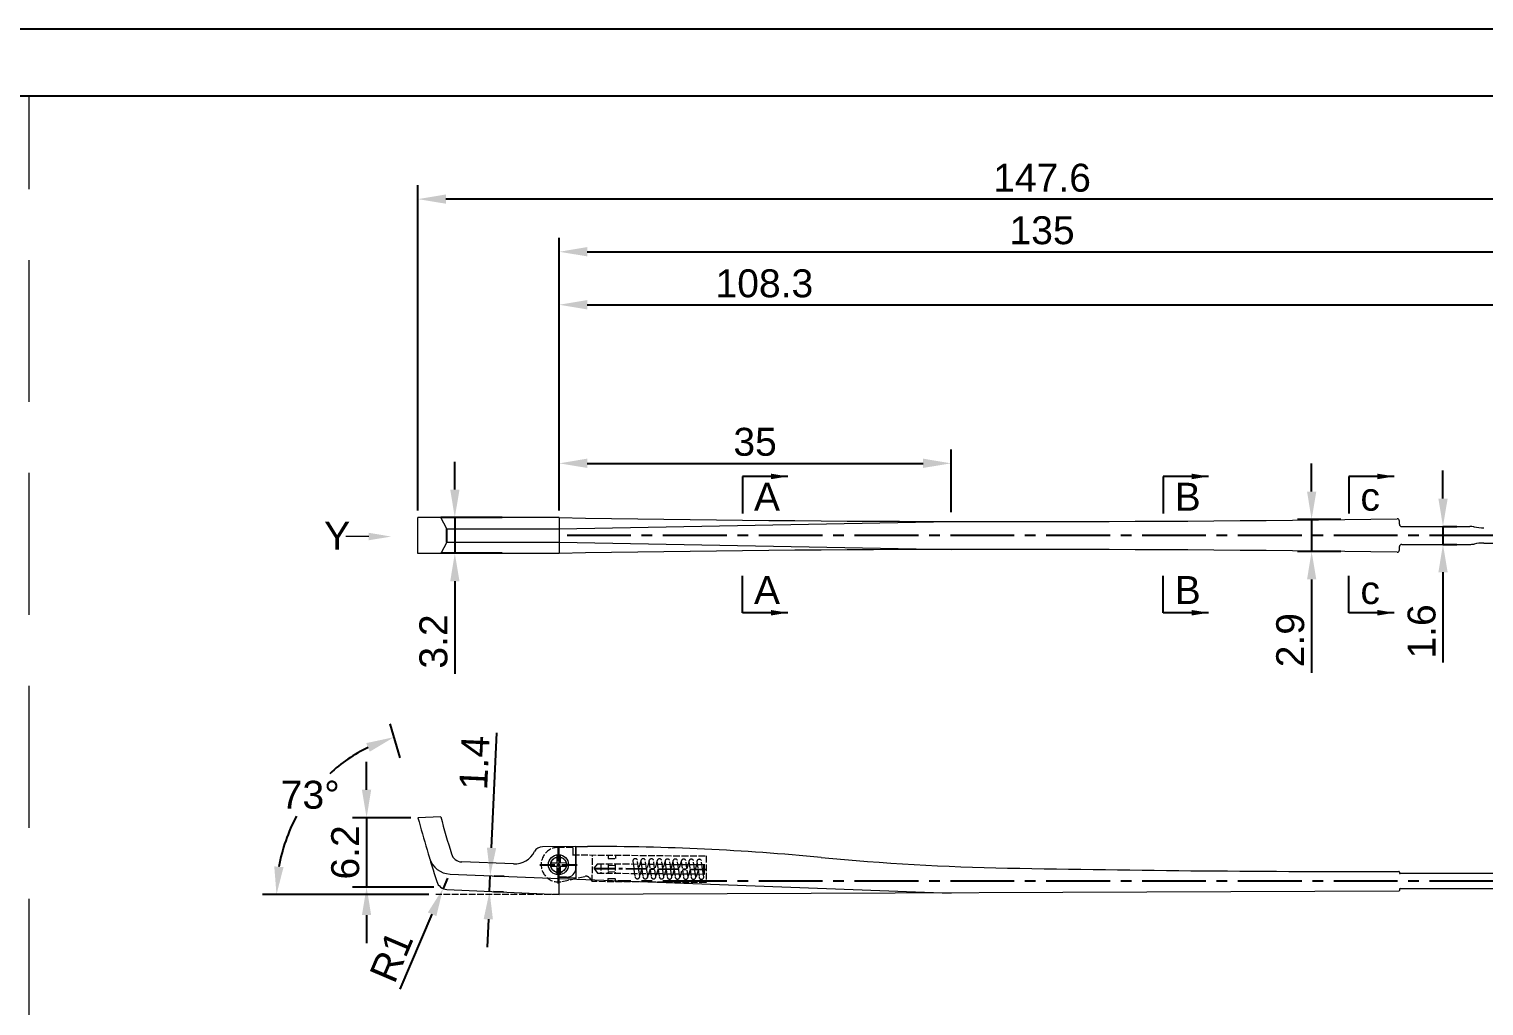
# Model space of a CAD drawing. Header units: millimetres. Extents: x 1336 to 2438, y 1230 to 1601.
# Drawn here: x 2230.4 to 2360.6, y 1513.2 to 1600.6 of the extents above; entities that cross this region are included whole.
import ezdxf

# ---------------------------------------------------------------- set-up
doc = ezdxf.new("R2010")
doc.units = ezdxf.units.MM
for name, pattern in [('ACAD_ISO02W100', [15, 12, -3]), ('CENTER2', [28.575, 19.05, -3.175, 3.175, -3.175]), ('HIDDEN', [9.525, 6.35, -3.175])]:
    doc.linetypes.add(name, pattern=pattern)
doc.layers.add('Center Line', color=2, linetype='CENTER2')
doc.layers.add('Dimension', color=3, linetype='Continuous')
doc.layers.add('标注', color=4, linetype='Continuous', lineweight=5)
doc.styles.get("Standard").update_dxf_attribs({"font": 'arial.ttf'})
doc.styles.add('样式 1', font='romant.shx')
doc.dimstyles.new('ISO-25', dxfattribs={"dimtxt": 2.5, "dimasz": 2.5, "dimexe": 1.25, "dimexo": 0.625, "dimtad": 1, "dimtxsty": 'Standard', "dimcen": 2.5, "dimadec": 0, "dimazin": 0, "dimtfac": 1, "dimtmove": 0, "dimatfit": 3, "dimfxl": 1, "dimarcsym": 0})
doc.dimstyles.new('ISO-25$0', dxfattribs={"dimtxt": 2.5, "dimasz": 2.5, "dimexe": 0.5, "dimexo": 1, "dimgap": 1, "dimtad": 0, "dimtih": 1, "dimtoh": 1, "dimdec": 1, "dimzin": 10, "dimdsep": 46, "dimlunit": 6, "dimtxsty": '样式 1', "dimcen": 0, "dimclrd": 256, "dimclre": 256, "dimclrt": 7, "dimazin": 0, "dimtfac": 1, "dimtdec": 1, "dimtofl": 0, "dimtmove": 0, "dimatfit": 0, "dimfxl": 1, "dimtolj": 1, "dimtzin": 10, "dimarcsym": 0})
doc.dimstyles.new('ISO-25$2', dxfattribs={"dimscale": 0, "dimtxt": 1.8, "dimasz": 1.5, "dimexe": 1, "dimexo": 1, "dimgap": 1, "dimtad": 0, "dimtih": 1, "dimtoh": 1, "dimrnd": 0.0005, "dimzin": 1, "dimdsep": 46, "dimtxsty": 'Standard', "dimcen": 0, "dimclrd": 256, "dimclre": 256, "dimclrt": 256, "dimadec": 0, "dimazin": 0, "dimtfac": 1, "dimtofl": 0, "dimtmove": 0, "dimatfit": 3, "dimfxl": 1, "dimtolj": 1, "dimtzin": 0, "dimlwe": 9, "dimarcsym": 0})
doc.dimstyles.new('副本 ISO-25', dxfattribs={"dimtxt": 1.5, "dimasz": 1.5, "dimexe": 0.4, "dimexo": 0, "dimgap": 0.4, "dimtad": 1, "dimdsep": 46, "dimtxsty": 'Standard', "dimcen": 2, "dimadec": 0, "dimazin": 0, "dimtfac": 1, "dimtmove": 0, "dimatfit": 3, "dimfxl": 1, "dimarcsym": 0})

# ---------------------------------------------------------------- blocks, each defined once
blk = doc.blocks.new('*D152')
at = {"layer": 'Defpoints', "color": 0, "transparency": 16777216}
for p in [(2271.39, 1524.89), (2271.33, 1523.49), (2271.61, 1523.47)]:
    blk.add_point(p, dxfattribs=at)
at = {"layer": 'Dimension', "color": 0, "lineweight": -2, "transparency": 16777216}
for p, q in [((2271.79, 1527.37), (2272.26, 1537.66)), ((2271.61, 1523.47), (2271.67, 1524.88)), ((2272.02, 1524.86), (2272.92, 1524.82)), ((2271.95, 1523.46), (2272.86, 1523.42)), ((2271.5, 1520.98), (2271.38, 1518.48))]:
    blk.add_line(p, q, dxfattribs=at)
at = {"layer": 'Dimension', "color": 0, "transparency": 16777216}
for points in [[(2271.37, 1527.39), (2272.2, 1527.35), (2271.67, 1524.88)], [(2271.08, 1520.99), (2271.91, 1520.96), (2271.61, 1523.47)]]:
    blk.add_solid(points, dxfattribs=at)
at = {"layer": 'Dimension', "color": 0, "transparency": 16777216, "insert": (2270.25, 1534.98), "char_height": 2.5, "attachment_point": 5, "rotation": 87.3875}
blk.add_mtext('1.4', dxfattribs=at)
blk = doc.blocks.new('*D153')
at = {"layer": 'Defpoints', "color": 0, "transparency": 16777216}
for p in [(2273.37, 1556.92), (2268.5, 1553.72), (2273.37, 1553.72)]:
    blk.add_point(p, dxfattribs=at)
at = {"layer": 'Dimension', "color": 0, "lineweight": -2, "transparency": 16777216}
for p, q in [((2268.5, 1559.42), (2268.5, 1561.92)), ((2272.75, 1556.92), (2267.25, 1556.92)), ((2268.5, 1556.92), (2268.5, 1553.72)), ((2272.75, 1553.72), (2267.25, 1553.72)), ((2268.5, 1551.22), (2268.5, 1542.94))]:
    blk.add_line(p, q, dxfattribs=at)
at = {"layer": 'Dimension', "color": 0, "transparency": 16777216}
for points in [[(2268.09, 1559.42), (2268.92, 1559.42), (2268.5, 1556.92)], [(2268.09, 1551.22), (2268.92, 1551.22), (2268.5, 1553.72)]]:
    blk.add_solid(points, dxfattribs=at)
at = {"layer": 'Dimension', "color": 0, "transparency": 16777216, "insert": (2266.6, 1545.83), "char_height": 2.5, "attachment_point": 5, "rotation": 90}
blk.add_mtext('3.2', dxfattribs=at)
blk = doc.blocks.new('nkjhnki')
at = {"layer": '标注', "color": 0, "lineweight": 13, "ltscale": 5}
blk.add_line((1562.03, 53.79), (1559.98, 53.79), dxfattribs=at)
blk.add_solid([(1562.03, 54.13), (1564.03, 53.79), (1562.03, 53.46)], dxfattribs=at)
blk = doc.blocks.new('*D208')
at = {"layer": 'Defpoints', "color": 0, "transparency": 16777216}
for p in [(2412.84, 1580.7), (2277.84, 1556.92), (2412.84, 1555.32)]:
    blk.add_point(p, dxfattribs=at)
at = {"layer": 'Dimension', "color": 0, "lineweight": -2, "transparency": 16777216}
for p, q in [((2277.84, 1557.54), (2277.84, 1581.95)), ((2412.84, 1555.94), (2412.84, 1581.95)), ((2280.34, 1580.7), (2410.34, 1580.7))]:
    blk.add_line(p, q, dxfattribs=at)
at = {"layer": 'Dimension', "color": 0, "transparency": 16777216}
for points in [[(2280.34, 1581.12), (2280.34, 1580.29), (2277.84, 1580.7)], [(2410.34, 1581.12), (2410.34, 1580.29), (2412.84, 1580.7)]]:
    blk.add_solid(points, dxfattribs=at)
at = {"layer": 'Dimension', "color": 0, "transparency": 16777216, "insert": (2321.03, 1582.61), "char_height": 2.5, "attachment_point": 5}
blk.add_mtext('135', dxfattribs=at)
blk = doc.blocks.new('*D209')
at = {"layer": 'Defpoints', "color": 0, "transparency": 16777216}
for p in [(2265.2, 1585.41), (2265.2, 1556.92), (2412.84, 1555.32)]:
    blk.add_point(p, dxfattribs=at)
at = {"layer": 'Dimension', "color": 0, "lineweight": -2, "transparency": 16777216}
for p, q in [((2265.2, 1557.54), (2265.2, 1586.66)), ((2412.84, 1555.94), (2412.84, 1586.66)), ((2410.34, 1585.41), (2267.7, 1585.41))]:
    blk.add_line(p, q, dxfattribs=at)
at = {"layer": 'Dimension', "color": 0, "transparency": 16777216}
for points in [[(2267.7, 1585.83), (2267.7, 1585), (2265.2, 1585.41)], [(2410.34, 1585.83), (2410.34, 1585), (2412.84, 1585.41)]]:
    blk.add_solid(points, dxfattribs=at)
at = {"layer": 'Dimension', "color": 0, "transparency": 16777216, "insert": (2321.03, 1587.31), "char_height": 2.5, "attachment_point": 5}
blk.add_mtext('147.6', dxfattribs=at)
blk = doc.blocks.new('*D210')
at = {"layer": 'Defpoints', "color": 0, "transparency": 16777216}
for p in [(2312.89, 1561.77), (2277.84, 1556.92), (2312.89, 1556.78)]:
    blk.add_point(p, dxfattribs=at)
at = {"layer": 'Dimension', "color": 0, "lineweight": -2, "transparency": 16777216}
for p, q in [((2277.84, 1557.54), (2277.84, 1563.02)), ((2312.89, 1557.4), (2312.89, 1563.02)), ((2280.34, 1561.77), (2310.39, 1561.77))]:
    blk.add_line(p, q, dxfattribs=at)
at = {"layer": 'Dimension', "color": 0, "transparency": 16777216}
for points in [[(2280.34, 1562.19), (2280.34, 1561.36), (2277.84, 1561.77)], [(2310.39, 1562.19), (2310.39, 1561.36), (2312.89, 1561.77)]]:
    blk.add_solid(points, dxfattribs=at)
at = {"layer": 'Dimension', "color": 0, "transparency": 16777216, "insert": (2295.36, 1563.68), "char_height": 2.5, "attachment_point": 5}
blk.add_mtext('35', dxfattribs=at)
blk = doc.blocks.new('*D211')
at = {"layer": 'Defpoints', "color": 0, "transparency": 16777216}
for p in [(2356.25, 1556.12), (2356.25, 1554.52), (2356.89, 1554.52)]:
    blk.add_point(p, dxfattribs=at)
at = {"layer": 'Dimension', "color": 0, "lineweight": -2, "transparency": 16777216}
for p, q in [((2356.89, 1558.62), (2356.89, 1561.12)), ((2356.87, 1556.12), (2358.14, 1556.12)), ((2356.89, 1556.12), (2356.89, 1554.52)), ((2356.87, 1554.52), (2358.14, 1554.52)), ((2356.89, 1552.02), (2356.89, 1543.95))]:
    blk.add_line(p, q, dxfattribs=at)
at = {"layer": 'Dimension', "color": 0, "transparency": 16777216}
for points in [[(2356.48, 1558.62), (2357.31, 1558.62), (2356.89, 1556.12)], [(2356.48, 1552.02), (2357.31, 1552.02), (2356.89, 1554.52)]]:
    blk.add_solid(points, dxfattribs=at)
at = {"layer": 'Dimension', "color": 0, "transparency": 16777216, "insert": (2354.99, 1546.73), "char_height": 2.5, "attachment_point": 5, "rotation": 90}
blk.add_mtext('1.6', dxfattribs=at)
blk = doc.blocks.new('*D157')
at = {"layer": 'Defpoints', "color": 0, "transparency": 16777216}
for p in [(2386.09, 1575.96), (2277.84, 1556.92), (2386.09, 1555.99)]:
    blk.add_point(p, dxfattribs=at)
at = {"layer": 'Dimension', "color": 0, "lineweight": -2, "transparency": 16777216}
for p, q in [((2277.84, 1557.54), (2277.84, 1577.21)), ((2386.09, 1556.62), (2386.09, 1577.21)), ((2280.34, 1575.96), (2383.59, 1575.96))]:
    blk.add_line(p, q, dxfattribs=at)
at = {"layer": 'Dimension', "color": 0, "transparency": 16777216}
for points in [[(2280.34, 1576.38), (2280.34, 1575.54), (2277.84, 1575.96)], [(2383.59, 1576.38), (2383.59, 1575.54), (2386.09, 1575.96)]]:
    blk.add_solid(points, dxfattribs=at)
at = {"layer": 'Dimension', "color": 0, "transparency": 16777216, "insert": (2296.19, 1577.86), "char_height": 2.5, "attachment_point": 5}
blk.add_mtext('108.3', dxfattribs=at)
blk = doc.blocks.new('*D221')
at = {"layer": 'Defpoints', "color": 0, "transparency": 16777216}
for p in [(2265.2, 1530.06), (2260.61, 1523.85), (2267.23, 1523.85)]:
    blk.add_point(p, dxfattribs=at)
at = {"layer": 'Dimension', "color": 0, "lineweight": -2, "transparency": 16777216}
for p, q in [((2260.61, 1532.56), (2260.61, 1535.06)), ((2264.58, 1530.06), (2259.36, 1530.06)), ((2260.61, 1530.06), (2260.61, 1523.85)), ((2266.61, 1523.85), (2259.36, 1523.85)), ((2260.61, 1521.35), (2260.61, 1518.85))]:
    blk.add_line(p, q, dxfattribs=at)
at = {"layer": 'Dimension', "color": 0, "transparency": 16777216}
for points in [[(2260.19, 1532.56), (2261.02, 1532.56), (2260.61, 1530.06)], [(2260.19, 1521.35), (2261.02, 1521.35), (2260.61, 1523.85)]]:
    blk.add_solid(points, dxfattribs=at)
at = {"layer": 'Dimension', "color": 0, "transparency": 16777216, "insert": (2258.71, 1526.96), "char_height": 2.5, "attachment_point": 5, "rotation": 90}
blk.add_mtext('6.2', dxfattribs=at)
blk = doc.blocks.new('*D222')
at = {"layer": 'Defpoints', "color": 0, "transparency": 16777216}
for p in [(2263.79, 1534.83), (2253.88, 1529.28), (2265.2, 1530.06), (2266.8, 1523.19), (2277.84, 1523.19)]:
    blk.add_point(p, dxfattribs=at)
at = {"layer": 'Dimension', "color": 0, "lineweight": -2, "transparency": 16777216}
for p, q in [((2263.61, 1535.43), (2262.71, 1538.47)), ((2266.18, 1523.19), (2251.3, 1523.19))]:
    blk.add_line(p, q, dxfattribs=at)
for start, end in [(116.3091, 132.5996), (151.5028, 170.2375)]:
    blk.add_arc((2267.25, 1523.19), 14.69, start, end, dxfattribs=at)
at = {"layer": 'Dimension', "color": 0, "transparency": 16777216}
for points in [[(2260.58, 1536.74), (2260.89, 1535.97), (2263.06, 1537.27)], [(2253.18, 1525.64), (2252.35, 1525.71), (2252.55, 1523.19)]]:
    blk.add_solid(points, dxfattribs=at)
at = {"layer": 'Dimension', "color": 0, "transparency": 16777216, "insert": (2255.57, 1532.1), "char_height": 2.5, "attachment_point": 5}
blk.add_mtext('73°', dxfattribs=at)
blk = doc.blocks.new('*D159')
at = {"layer": 'Defpoints', "color": 0, "transparency": 16777216}
for p in [(2267.84, 1524.65), (2267.45, 1523.73)]:
    blk.add_point(p, dxfattribs=at)
at = {"layer": 'Dimension', "color": 0, "lineweight": -2, "transparency": 16777216}
for p, q in [((2267.84, 1524.65), (2267.45, 1523.73)), ((2263.61, 1514.71), (2266.47, 1521.43))]:
    blk.add_line(p, q, dxfattribs=at)
at = {"layer": 'Dimension', "color": 0, "transparency": 16777216}
blk.add_solid([(2266.09, 1521.59), (2266.85, 1521.26), (2267.45, 1523.73)], dxfattribs=at)
at = {"layer": 'Dimension', "color": 0, "transparency": 16777216, "insert": (2262.82, 1517.65), "char_height": 2.5, "attachment_point": 5, "rotation": 66.948}
blk.add_mtext('R1', dxfattribs=at)
blk = doc.blocks.new('*D148')
at = {"layer": 'Defpoints', "color": 0, "transparency": 16777216}
for p in [(2348.38, 1556.75), (2345.14, 1553.88), (2348.38, 1553.88)]:
    blk.add_point(p, dxfattribs=at)
at = {"layer": 'Dimension', "color": 0, "lineweight": -2, "transparency": 16777216}
for p, q in [((2345.14, 1559.25), (2345.14, 1561.75)), ((2347.76, 1556.75), (2343.89, 1556.75)), ((2345.14, 1556.75), (2345.14, 1553.88)), ((2347.76, 1553.88), (2343.89, 1553.88)), ((2345.14, 1551.38), (2345.14, 1543.03))]:
    blk.add_line(p, q, dxfattribs=at)
at = {"layer": 'Dimension', "color": 0, "transparency": 16777216}
for points in [[(2344.73, 1559.25), (2345.56, 1559.25), (2345.14, 1556.75)], [(2344.73, 1551.38), (2345.56, 1551.38), (2345.14, 1553.88)]]:
    blk.add_solid(points, dxfattribs=at)
at = {"layer": 'Dimension', "color": 0, "transparency": 16777216, "insert": (2343.24, 1545.95), "char_height": 2.5, "attachment_point": 5, "rotation": 90}
blk.add_mtext('2.9', dxfattribs=at)
blk = doc.blocks.new('*U114')
at = {"color": 0, "linetype": 'CENTER2', "transparency": 16777216}
for p, q in [((0, 0.31), (0, 1.67)), ((-1.67, 0), (-0.31, 0)), ((0.31, 0), (1.67, 0)), ((0, -1.67), (0, -0.31))]:
    blk.add_line(p, q, dxfattribs=at)
at = {"color": 0, "linetype": 'Continuous', "transparency": 16777216}
for p, q in [((-0.16, 0), (0.16, 0)), ((0, -0.16), (0, 0.16))]:
    blk.add_line(p, q, dxfattribs=at)
blk = doc.blocks.new('nhjhhuj')
at = {"color": 4, "linetype": 'ACAD_ISO02W100', "lineweight": 13, "ltscale": 0.05}
for p, q in [((15217, 5957.48), (15215.75, 5957.49)), ((15217, 5957.48), (15216.99, 5956.82)), ((15216.99, 5956.82), (15228.94, 5956.72)), ((15218.74, 5954.43), (15218.77, 5956.81)), ((15220.17, 5956.79), (15220.17, 5956.5)), ((15220.17, 5956.5), (15220.81, 5956.49)), ((15220.81, 5956.79), (15220.81, 5956.49)), ((15223.08, 5956.25), (15222.89, 5955.59)), ((15223.82, 5956.24), (15223.6, 5955.5)), ((15224.53, 5956.24), (15224.33, 5955.55)), ((15225.25, 5956.25), (15225.05, 5955.57)), ((15225.96, 5956.19), (15225.77, 5955.54)), ((15226.7, 5956.22), (15226.5, 5955.54)), ((15227.39, 5956.17), (15227.21, 5955.58)), ((15228.94, 5956.72), (15228.92, 5954.34)), ((15216.03, 5954.42), (15218.11, 5954.9)), ((15223.18, 5955.57), (15222.98, 5954.91)), ((15223.91, 5955.56), (15223.7, 5954.82)), ((15224.63, 5955.56), (15224.43, 5954.88)), ((15225.35, 5955.56), (15225.15, 5954.89)), ((15226.06, 5955.51), (15225.87, 5954.86)), ((15226.74, 5955.36), (15226.55, 5954.7)), ((15227.49, 5955.5), (15227.31, 5954.9)), ((15228.12, 5956.09), (15227.95, 5955.52)), ((15228.21, 5955.41), (15228.05, 5954.84)), ((15218.5, 5954.75), (15218.74, 5954.43)), ((15228.92, 5954.34), (15218.74, 5954.43)), ((15220.15, 5954.7), (15220.15, 5954.41)), ((15220.15, 5954.7), (15220.79, 5954.69)), ((15220.79, 5954.69), (15220.79, 5954.41))]:
    blk.add_line(p, q, dxfattribs=at)
at = {"color": 1, "linetype": 'ACAD_ISO02W100', "lineweight": 13, "ltscale": 0.05}
for p, q in [((15219.21, 5956.03), (15218.89, 5955.62)), ((15218.89, 5955.62), (15219.2, 5955.19)), ((15219.2, 5955.19), (15228.93, 5955.1)), ((15219.21, 5956.03), (15228.94, 5955.94)), ((15219.51, 5956.02), (15219.5, 5955.18)), ((15220.16, 5956.02), (15220.15, 5955.18)), ((15220.16, 5955.89), (15220.8, 5955.88)), ((15220.16, 5955.32), (15220.8, 5955.31)), ((15220.8, 5956.02), (15220.8, 5955.18))]:
    blk.add_line(p, q, dxfattribs=at)
at = {"color": 1, "ltscale": 1000}
blk.add_line((15228.73, 5955.94), (15228.72, 5955.11), dxfattribs=at)
at = {"color": 4, "linetype": 'ACAD_ISO02W100', "lineweight": 13, "ltscale": 0.05}
for points in [[(15222.57, 5954.86, 0.905334), (15222.99, 5954.88, 0.049685), (15222.99, 5954.88), (15222.78, 5956.37, 0.111512), (15222.77, 5956.38, 0.738957), (15222.37, 5956.26)], [(15223.28, 5954.85, 0.905334), (15223.7, 5954.87, 0.049685), (15223.7, 5954.87), (15223.48, 5956.36, 0.111512), (15223.48, 5956.37, 0.738957), (15223.08, 5956.25)], [(15224.02, 5954.85, 0.905334), (15224.43, 5954.86, 0.049685), (15224.43, 5954.87), (15224.22, 5956.35, 0.111512), (15224.22, 5956.36, 0.738957), (15223.81, 5956.24)], [(15224.74, 5954.84, 0.905334), (15225.15, 5954.86, 0.049685), (15225.15, 5954.86), (15224.94, 5956.35, 0.111512), (15224.94, 5956.36, 0.738957), (15224.53, 5956.24)], [(15225.45, 5954.83, 0.905334), (15225.87, 5954.85, 0.049685), (15225.87, 5954.85), (15225.65, 5956.34, 0.111512), (15225.65, 5956.35, 0.738957), (15225.25, 5956.23)], [(15226.16, 5954.83, 0.905334), (15226.57, 5954.84, 0.049685), (15226.57, 5954.85), (15226.36, 5956.34, 0.111512), (15226.36, 5956.34, 0.738957), (15225.95, 5956.22)], [(15226.9, 5954.82, 0.905334), (15227.32, 5954.84, 0.049685), (15227.32, 5954.84), (15227.11, 5956.33, 0.111512), (15227.1, 5956.34, 0.738957), (15226.7, 5956.22)], [(15227.59, 5954.81, 0.905334), (15228, 5954.83, 0.049685), (15228, 5954.83), (15227.79, 5956.32, 0.111512), (15227.79, 5956.33, 0.738957), (15227.38, 5956.21)], [(15228.3, 5954.81, 0.905334), (15228.72, 5954.83, 0.049685), (15228.72, 5954.83), (15228.5, 5956.32, 0.111512), (15228.5, 5956.32, 0.738957), (15228.1, 5956.21)]]:
    blk.add_lwpolyline(points, format="xyb", close=True, dxfattribs=at)
at = {"color": 1, "linetype": 'ACAD_ISO02W100', "lineweight": 13, "ltscale": 0.05}
blk.add_circle((15215.74, 5955.92), 0.701, dxfattribs=at)
at = {"color": 4, "linetype": 'ACAD_ISO02W100', "lineweight": 13, "ltscale": 0.05}
for centre, radius, start, end in [((15215.72, 5955.94), 1.55, 88.7721, 281.6664), ((15218.19, 5954.52), 0.384, 36.5762, 102.9827)]:
    blk.add_arc(centre, radius, start, end, dxfattribs=at)
at = {"layer": 'Center Line', "ltscale": 0.1}
blk.add_line((15218.9, 5955.61), (15228.93, 5955.52), dxfattribs=at)
at = {"color": 2, "linetype": 'CENTER2'}
blk.add_blockref('*U114', (15215.72, 5955.94), dxfattribs=at)

msp = doc.modelspace()

# ---------------------------------------------------------------- linework, layer by layer
msp.add_line((2433.512, 1594.624), (2024.257, 1594.624))
at = {"color": 1, "linetype": 'HIDDEN', "lineweight": 9, "ltscale": 2}
msp.add_line((2230.42, 1338.664), (2230.42, 1594.624), dxfattribs=at)
at = {"lineweight": 13}
for p, q in [((2277.842, 1556.916), (2265.203, 1556.916)), ((2265.203, 1553.716), (2265.203, 1556.916)), ((2267.799, 1555.916), (2267.238, 1556.916)), ((2277.842, 1556.916), (2277.842, 1553.716)), ((2277.842, 1555.916), (2312.885, 1556.567)), ((2352.997, 1556.316), (2352.997, 1556.609)), ((2267.799, 1555.916), (2277.842, 1555.916)), ((2353.197, 1556.116), (2359.3, 1556.116)), ((2267.799, 1554.716), (2267.238, 1553.716)), ((2267.799, 1554.716), (2277.842, 1554.716)), ((2277.842, 1554.716), (2312.956, 1554.065)), ((2352.997, 1554.018), (2352.997, 1554.316)), ((2353.197, 1554.516), (2359.3, 1554.516)), ((2360.551, 1554.641), (2411.638, 1554.641)), ((2277.842, 1553.716), (2265.203, 1553.716)), ((2267.238, 1530.132), (2265.203, 1530.061)), ((2279.336, 1527.493), (2276.34, 1527.47)), ((2277.622, 1526.761), (2277.622, 1526.011)), ((2277.842, 1524.757), (2277.842, 1527.482)), ((2277.922, 1526.761), (2277.922, 1526.011)), ((2279.332, 1525.55), (2279.332, 1527.493)), ((2279.342, 1524.697), (2279.342, 1527.493)), ((2279.342, 1527.493), (2280.38, 1527.493)), ((2277.622, 1526.011), (2277.088, 1526.011)), ((2277.622, 1525.711), (2277.088, 1525.711)), ((2277.622, 1525.711), (2277.622, 1524.961)), ((2278.456, 1526.012), (2277.922, 1526.011)), ((2278.456, 1525.712), (2277.922, 1525.711)), ((2277.922, 1525.711), (2277.922, 1524.961)), ((2352.997, 1525.201), (2352.997, 1525.121)), ((2277.842, 1523.187), (2277.842, 1524.777)), ((2278.5, 1524.751), (2277.842, 1524.777)), ((2277.842, 1524.627), (2312.885, 1523.312)), ((2411.638, 1525.071), (2353.047, 1525.071)), ((2352.947, 1523.5), (2277.842, 1523.187)), ((2352.997, 1523.671), (2352.997, 1523.55)), ((2353.047, 1523.721), (2411.638, 1523.721))]:
    msp.add_line(p, q, dxfattribs=at)
at = {"color": 6}
msp.add_line((2267.799, 1554.716), (2267.799, 1555.916), dxfattribs=at)
at = {"color": 0, "lineweight": 13}
for p, q in [((2273.761, 1525.924), (2269.114, 1526.112)), ((2268.077, 1525.023), (2277.842, 1524.627)), ((2277.842, 1524.757), (2279.342, 1524.697)), ((2267.795, 1523.648), (2277.842, 1523.187))]:
    msp.add_line(p, q, dxfattribs=at)
at = {"color": 251, "linetype": 'ACAD_ISO02W100', "lineweight": 13, "ltscale": 0.05}
msp.add_line((2277.842, 1523.187), (2266.803, 1523.187), dxfattribs=at)
msp.add_lwpolyline([(2437.55, 1303.624), (2437.55, 1600.624), (2017.55, 1600.624), (2017.55, 1303.624)], close=True)
at = {"lineweight": 13}
for radius in [0.9, 0.7]:
    msp.add_circle((2277.772, 1525.861), radius, dxfattribs=at)
for centre, radius, start, end in [((2318.639, 3894.51), 2337.95, 269.000132, 270.837045), ((2352.797, 1556.609), 0.2, 0, 90.83705), ((2353.197, 1556.316), 0.2, 180, 270), ((2359.3, 1554.116), 2, 79.36895, 90), ((2360.653, 1561.329), 5.339, 259.36895, 268.9045), ((2318.47, -765.994), 2320.066, 89.152307, 91.00338), ((2352.797, 1554.018), 0.2, 269.15231, 0), ((2353.197, 1554.316), 0.2, 90, 180), ((2359.3, 1556.516), 2, 270, 280.63105), ((2360.653, 1549.303), 5.339, 91.0955, 100.63105), ((2273.842, 1527.922), 2, 267.67736, 333.43897), ((2276.347, 1526.67), 0.8, 90.43565, 153.43897), ((2280.42, 1306.302), 221.191, 84.59132, 90.0101), ((2322.194, 1747.52), 222, 264.59132, 268.9013), ((2278.532, 1525.55), 0.8, 267.67736, 0), ((2350.454, 3221.032), 1695.783, 268.901297, 270.084228), ((2352.947, 1525.201), 0.05, 360, 90.08423), ((2353.047, 1525.121), 0.05, 180, 270), ((2352.947, 1523.55), 0.05, 270.23835, 360), ((2353.047, 1523.671), 0.05, 90, 180)]:
    msp.add_arc(centre, radius, start, end, dxfattribs=at)
at = {"color": 0, "lineweight": 13}
for centre, radius, start, end in [((2429.285, 1575.306), 170.205, 195.41592, 197.42124), ((2429.285, 1575.306), 168.225, 195.57683, 196.75019), ((2268.158, 1527.022), 2, 196.68164, 267.67736), ((2269.154, 1527.111), 1, 196.75019, 267.67736), ((2267.841, 1524.647), 1, 197.42124, 267.37679)]:
    msp.add_arc(centre, radius, start, end, dxfattribs=at)
at = {"layer": 'Center Line', "ltscale": 0.3}
for p, q in [((2412.838, 1555.316), (2277.842, 1555.316)), ((2412.838, 1524.396), (2283.126, 1524.396))]:
    msp.add_line(p, q, dxfattribs=at)

# ---------------------------------------------------------------- block references
msp.add_blockref('nkjhnki', (698.776, 1501.428))
at = {"color": 1}
msp.add_blockref('nhjhhuj', (-12937.948, -4430.078), dxfattribs=at)

# ---------------------------------------------------------------- texts
at = {"insert": (2256.81, 1556.538), "char_height": 2.5, "attachment_point": 1}
msp.add_mtext_dynamic_manual_height_columns('Y', width=2.42959, gutter_width=12.5, heights=[0], dxfattribs=at)
at = {"layer": '标注', "color": 0, "lineweight": 13, "ltscale": 5, "char_height": 2.5, "width": 1.42448, "attachment_point": 1}
for s, insert in [('A', (2295.26, 1560.033)), ('B', (2332.891, 1560.033)), ('c', (2349.508, 1560.033)), ('A', (2295.26, 1551.684)), ('B', (2332.891, 1551.684)), ('c', (2349.508, 1551.684))]:
    msp.add_mtext(s, dxfattribs=dict(at, insert=insert))

# ---------------------------------------------------------------- dimensions: what is measured, and where the dimension line sits
at = {"layer": 'Dimension'}
for base, p1, p2, picture, middle in [((2265.203, 1585.412), (2412.838, 1555.316), (2265.203, 1556.916), '*D209', (2321.03, 1585.412)), ((2412.838, 1580.704), (2277.842, 1556.916), (2412.838, 1555.316), '*D208', (2321.03, 1580.704)), ((2386.095, 1575.959), (2277.842, 1556.916), (2386.095, 1555.991), '*D157', (2296.194, 1575.959)), ((2312.885, 1561.775), (2277.842, 1556.916), (2312.885, 1556.778), '*D210', (2295.364, 1561.775))]:
    dim = msp.add_linear_dim(base=base, p1=p1, p2=p2, dimstyle='ISO-25$0', override={"dimexe": 1.25, "dimexo": 0.625, "dimgap": 0.625, "dimtad": 1, "dimzin": 8, "dimlunit": 2, "dimpost": '<>', "dimtxsty": 'Standard', "dimcen": 2.5, "dimclrd": 0, "dimclre": 0, "dimclrt": 0, "dimadec": 0, "dimtdec": 2, "dimtofl": 1, "dimatfit": 3, "dimtolj": 0, "dimtzin": 8}, dxfattribs=at)
    dim.commit()
    dim.dimension.update_dxf_attribs({"geometry": picture, "text_midpoint": middle, "dimtype": 160})
for base, p1, p2, picture, middle in [((2268.502, 1553.716), (2273.371, 1556.916), (2273.371, 1553.716), '*D153', (2266.6, 1545.829)), ((2345.145, 1553.879), (2348.382, 1556.749), (2348.382, 1553.879), '*D148', (2343.243, 1545.954)), ((2356.893, 1554.516), (2356.248, 1556.116), (2356.248, 1554.516), '*D211', (2354.991, 1546.734))]:
    dim = msp.add_linear_dim(base=base, p1=p1, p2=p2, angle=90, dimstyle='ISO-25$0', override={"dimexe": 1.25, "dimexo": 0.625, "dimgap": 0.625, "dimtad": 1, "dimtih": 0, "dimtoh": 0, "dimzin": 8, "dimlunit": 2, "dimtxsty": 'Standard', "dimcen": 2.5, "dimclrd": 0, "dimclre": 0, "dimclrt": 0, "dimadec": 0, "dimtp": 0.2, "dimtm": 0.2, "dimtdec": 2, "dimtofl": 1, "dimatfit": 3, "dimtolj": 0, "dimtzin": 8}, dxfattribs=at)
    dim.commit()
    dim.dimension.update_dxf_attribs({"geometry": picture, "text_midpoint": middle})
dim = msp.add_angular_dim_2l(base=(2253.876, 1529.276), line1=((2277.842, 1523.187), (2266.803, 1523.187)), line2=((2265.203, 1530.061), (2263.786, 1534.829)), dimstyle='ISO-25$2', override={"dimscale": 1, "dimtxt": 2.5, "dimasz": 2.5, "dimexe": 1.25, "dimexo": 0.625, "dimgap": 0.625, "dimtad": 1, "dimdec": 1, "dimrnd": 0, "dimzin": 8, "dimpost": '<>', "dimcen": 2.5, "dimclrd": 0, "dimclre": 0, "dimclrt": 0, "dimtofl": 1, "dimtolj": 0, "dimtzin": 8, "dimlwe": 65534}, dxfattribs=at)
dim.commit()
dim.dimension.update_dxf_attribs({"geometry": '*D222', "text_midpoint": (2255.566, 1532.099), "dimtype": 162})
for base, p1, p2, angle, picture, middle, dimtype in [((2271.61, 1523.473), (2271.392, 1524.889), (2271.328, 1523.486), 267.38749, '*D152', (2272.131, 1534.89), 161), ((2260.607, 1523.854), (2265.203, 1530.061), (2267.231, 1523.854), 90, '*D221', (2260.607, 1526.958), 160)]:
    dim = msp.add_linear_dim(base=base, p1=p1, p2=p2, angle=angle, dimstyle='ISO-25$0', override={"dimexe": 1.25, "dimexo": 0.625, "dimgap": 0.625, "dimtad": 1, "dimtih": 0, "dimtoh": 0, "dimzin": 8, "dimlunit": 2, "dimtxsty": 'Standard', "dimcen": 2.5, "dimclrd": 0, "dimclre": 0, "dimclrt": 0, "dimadec": 0, "dimtp": 0.2, "dimtm": 0.2, "dimtdec": 2, "dimtofl": 1, "dimatfit": 3, "dimtolj": 0, "dimtzin": 8}, dxfattribs=at)
    dim.commit()
    dim.dimension.update_dxf_attribs({"geometry": picture, "text_midpoint": middle, "dimtype": dimtype})
dim = msp.add_radius_dim(center=(2267.841, 1524.647), mpoint=(2267.449, 1523.726), dimstyle='ISO-25', override={"dimdec": 1, "dimdsep": 46, "dimtp": 0.2, "dimtm": 0.2}, dxfattribs=at)
dim.commit()
dim.dimension.update_dxf_attribs({"geometry": '*D159', "text_midpoint": (2262.822, 1517.654)})

# ---------------------------------------------------------------- leaders
at = {"layer": '标注', "color": 0, "lineweight": 13, "ltscale": 5}
for points in [[(2298.284, 1560.599), (2294.229, 1560.599), (2294.229, 1557.296)], [(2335.915, 1560.599), (2331.86, 1560.599), (2331.86, 1557.296)], [(2352.532, 1560.599), (2348.477, 1560.599), (2348.477, 1557.296)], [(2298.284, 1548.403), (2294.229, 1548.403), (2294.229, 1551.706)], [(2335.915, 1548.403), (2331.86, 1548.403), (2331.86, 1551.706)], [(2352.532, 1548.403), (2348.477, 1548.403), (2348.477, 1551.706)]]:
    msp.add_leader(points, dimstyle='副本 ISO-25', dxfattribs=at)

doc.saveas('drawing.dxf')
